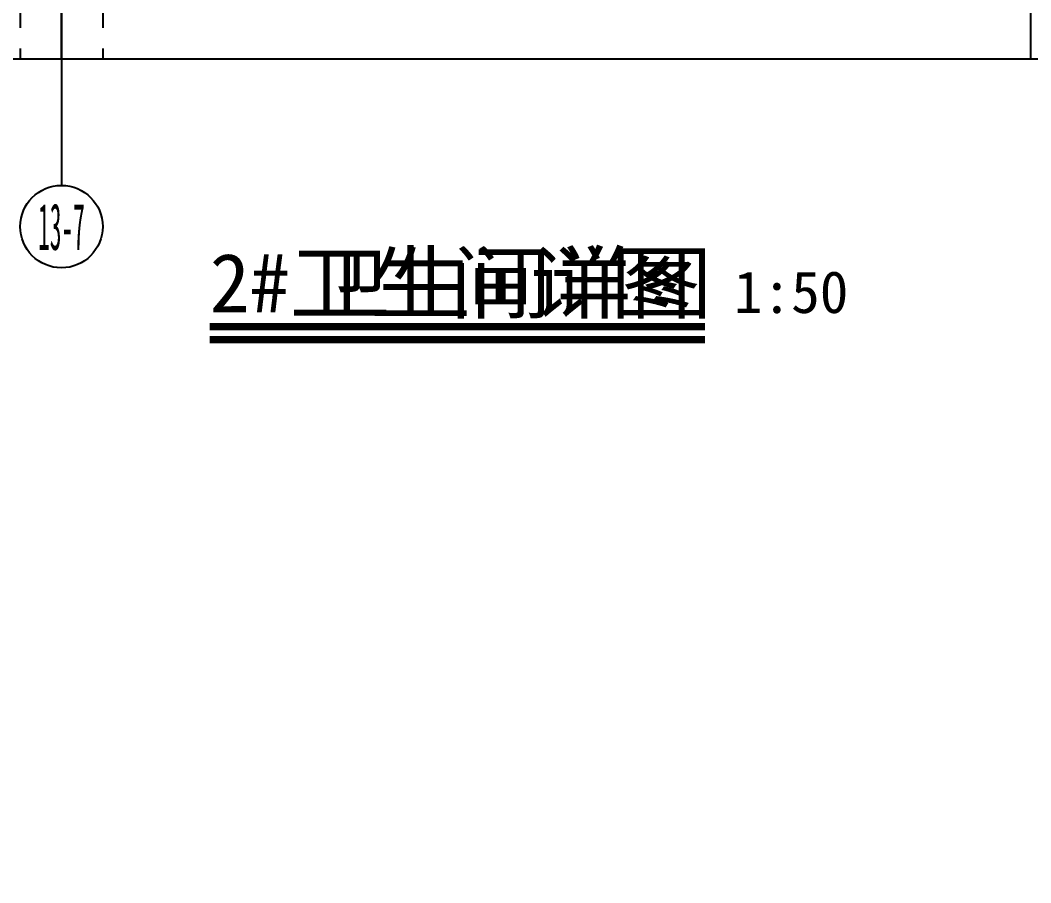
# Model space of a CAD drawing. Extents: x 175123 to 260190, y 15257 to 44959.
# Drawn here: x 236324 to 241224, y 26273 to 30458 of the extents above; entities that cross this region are included whole.
import ezdxf
from ezdxf.enums import TextEntityAlignment as Align
from ezdxf.xclip import XClip

# ---------------------------------------------------------------- set-up
doc = ezdxf.new("R2010")
doc.units = 0
doc.header["$LTSCALE"] = 1000
doc.header["$MEASUREMENT"] = 0
doc.header["$XCLIPFRAME"] = 2
for name, pattern in [('13#结构梁$0$DASH', [0.35, 0.25, -0.1]), ('13#结构梁$0$X-104 13#平面$0$DOTE', [2.42, 2, -0.2, 0.02, -0.2]), ('X-104 13#平面$0$DOTE', [2.42, 2, -0.2, 0.02, -0.2])]:
    doc.linetypes.add(name, pattern=pattern)
for name, color, linetype in [('01-标注_轴线坐标', 132, 'Continuous'), ('13#结构梁$0$s-beam', 4, '13#结构梁$0$DASH'), ('13#结构梁$0$X-104 13#平面$0$A_AXIS-轴线', 36, '13#结构梁$0$X-104 13#平面$0$DOTE'), ('AXIS_TEXT', 7, 'Continuous'), ('DIM_SYMB', 3, 'Continuous'), ('X-104 13#平面$0$A_AXIS-轴线', 36, 'X-104 13#平面$0$DOTE'), ('图层1', 7, 'Continuous')]:
    doc.layers.add(name, color=color, linetype=linetype)
doc.styles.add('_TCH_AXIS', font='STXIHEI.TTF', dxfattribs={"width": 0.75})
doc.styles.add('COMPLEX', font='COMPLEX')
doc.styles.get("Standard").update_dxf_attribs({"font": 'STXIHEI.TTF'})
doc.styles.add('图签信息$0$华文细黑', font='STXIHEI.TTF', dxfattribs={"height": 10})

# ---------------------------------------------------------------- blocks, each defined once
blk = doc.blocks.new('X-104 13#平面')
at = {"layer": '13#结构梁$0$s-beam', "color": 0}
for p, q in [((48300, 71000), (48300, 66900)), ((48700, 71000), (48700, 66900)), ((53200, 66900), (53200, 71000))]:
    blk.add_line(p, q, dxfattribs=at)
at = {"layer": '13#结构梁$0$X-104 13#平面$0$A_AXIS-轴线', "color": 0, "linetype": '13#结构梁$0$X-104 13#平面$0$DOTE'}
blk.add_line((48500, 54999), (48500, 89020.3), dxfattribs=at)
at = {"layer": 'X-104 13#平面$0$A_AXIS-轴线', "color": 0, "linetype": 'X-104 13#平面$0$DOTE'}
blk.add_line((48500, 54999), (48500, 87020.3), dxfattribs=at)
at = {"color": 0, "style": '图签信息$0$华文细黑'}
for p in [(72170.3, 105564.8), (72170.3, 43164.8), (72170.3, -19235.2)]:
    blk.add_attdef('200X', text='', height=100, dxfattribs=at).set_placement(p, align=Align.BOTTOM_RIGHT)
at = {"layer": 'AXIS_TEXT', "color": 0, "style": 'COMPLEX', "width": 1.041667}
for p, p2 in [((-400, 156296.3), (0, 156296.3)), ((7800, 156296.3), (8200, 156296.3)), ((12300, 156296.3), (12700, 156296.3)), ((21300, 156296.3), (21700, 156296.3)), ((30300, 156296.3), (30700, 156296.3)), ((39300, 156296.3), (39700, 156296.3)), ((48300, 156296.3), (48700, 156296.3)), ((57300, 156296.3), (57700, 156296.3)), ((-7525, 142576), (-7125, 142576)), ((64743.5, 142576), (65143.5, 142576)), ((-7525, 139476), (-7125, 139476)), ((64743.5, 138976), (65143.5, 138976)), ((-7525, 133576), (-7125, 133576)), ((64743.5, 133576), (65143.5, 133576)), ((-7525, 124576), (-7125, 124576)), ((64743.5, 124576), (65143.5, 124576)), ((-400, 112775), (0, 112775)), ((7800, 112775), (8200, 112775)), ((12300, 112775), (12700, 112775)), ((21300, 112775), (21700, 112775)), ((30300, 112775), (30700, 112775)), ((39300, 112775), (39700, 112775)), ((48300, 112775), (48700, 112775)), ((57300, 112775), (57700, 112775)), ((-400, 89896.3), (0, 89896.3)), ((7800, 89896.3), (8200, 89896.3)), ((12300, 89896.3), (12700, 89896.3)), ((21300, 89896.3), (21700, 89896.3)), ((30300, 89896.3), (30700, 89896.3)), ((39300, 89896.3), (39700, 89896.3)), ((48300, 89896.3), (48700, 89896.3)), ((57300, 89896.3), (57700, 89896.3)), ((-7525, 80176), (-7125, 80176)), ((64743.5, 80176), (65143.5, 80176)), ((-7525, 77076), (-7125, 77076)), ((64743.5, 76576), (65143.5, 76576)), ((-7525, 71176), (-7125, 71176)), ((64743.5, 71176), (65143.5, 71176)), ((-7525, 62176), (-7125, 62176)), ((64743.5, 62176), (65143.5, 62176)), ((-400, 50375), (0, 50375)), ((7800, 50375), (8200, 50375)), ((12300, 50375), (12700, 50375)), ((21300, 50375), (21700, 50375)), ((30300, 50375), (30700, 50375)), ((39300, 50375), (39700, 50375)), ((48300, 50375), (48700, 50375)), ((57300, 50375), (57700, 50375)), ((-400, 27496.3), (0, 27496.3)), ((7800, 27496.3), (8200, 27496.3)), ((12300, 27496.3), (12700, 27496.3)), ((21300, 27496.3), (21700, 27496.3)), ((30300, 27496.3), (30700, 27496.3)), ((39300, 27496.3), (39700, 27496.3)), ((48300, 27496.3), (48700, 27496.3)), ((57300, 27496.3), (57700, 27496.3)), ((-7525, 17776), (-7125, 17776)), ((64743.5, 17776), (65143.5, 17776)), ((-7525, 14676), (-7125, 14676)), ((64743.5, 14176), (65143.5, 14176)), ((-7525, 8776), (-7125, 8776)), ((64743.5, 8776), (65143.5, 8776)), ((-7525, -224), (-7125, -224)), ((64743.5, -224), (65143.5, -224)), ((-400, -12025), (0, -12025)), ((7800, -12025), (8200, -12025)), ((12300, -12025), (12700, -12025)), ((21300, -12025), (21700, -12025)), ((30300, -12025), (30700, -12025)), ((39300, -12025), (39700, -12025)), ((48300, -12025), (48700, -12025)), ((57300, -12025), (57700, -12025))]:
    blk.add_attdef('A', text='', height=448, dxfattribs=at).set_placement(p, p2, align=Align.FIT)

msp = doc.modelspace()

# ---------------------------------------------------------------- linework, layer by layer
at = {"layer": '01-标注_轴线坐标'}
msp.add_line((236523.7, 30606.3), (236523.7, 29656.3), dxfattribs=at)
msp.add_line((236523.7, 30606.3), (236523.7, 29656.3), dxfattribs=at)
msp.add_line((236523.7, 30606.3), (236523.7, 29656.3), dxfattribs=at)
msp.add_circle((236523.7, 29456.3), 200, dxfattribs=at)
msp.add_circle((236523.7, 29456.3), 200, dxfattribs=at)
msp.add_circle((236523.7, 29456.3), 200, dxfattribs=at)
at = {"layer": 'DIM_SYMB', "const_width": 35}
for points in [[(237242.6, 28970.6), (239644.5, 28970.6)], [(237242.6, 28970.6), (239644.5, 28970.6)], [(237242.6, 28908), (239644.5, 28908)]]:
    msp.add_lwpolyline(points, dxfattribs=at)

# ---------------------------------------------------------------- block references
at = {"layer": '图层1', "color": 251}
ref = msp.add_blockref('X-104 13#平面', (188023.7, -40329.7), dxfattribs=at)
XClip(ref).set_block_clipping_path([(47300.0000000066, 70599.9999999998), (54100.0000000072, 81199.9999999998)])

# ---------------------------------------------------------------- texts
at = {"layer": '01-标注_轴线坐标', "color": 7, "style": '_TCH_AXIS', "width": 0.499498}
msp.add_text('13-7', height=226.27, dxfattribs=at).set_placement((236410.6, 29343.2), (236636.8, 29343.2), align=Align.FIT)
msp.add_text('13-7', height=226.27, dxfattribs=at).set_placement((236410.6, 29343.2), (236636.8, 29343.2), align=Align.FIT)
at = {"layer": 'DIM_SYMB', "color": 7}
for s, height, p in [('2#卫生间详图', 285.43, (237242.6, 29040.6)), ('2#卫生间详图', 285.43, (237242.6, 29040.6)), ('卫生间详图', 285.43, (237729.4, 29040.6)), ('2#', 285.43, (237242.6, 29040.6)), ('1:50', 203.88, (239784.5, 29037.2)), ('1:50', 203.88, (239784.5, 29037.2)), ('1:50', 203.88, (239784.5, 29037.2))]:
    msp.add_text(s, height=height, dxfattribs=at).set_placement(p)

doc.saveas('drawing.dxf')
